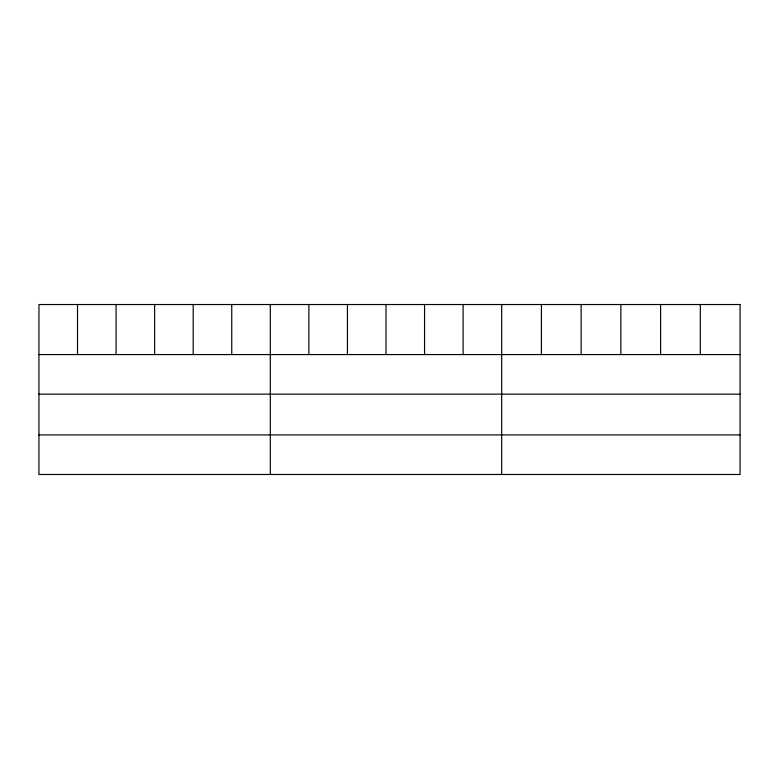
<?xml version="1.0" encoding="UTF-8"?>
<svg xmlns="http://www.w3.org/2000/svg" width="779" height="779" viewBox="0 0 779 779"><rect width="100%" height="100%" fill="white"/><g stroke="black" fill="none" stroke-linecap="round" stroke-linejoin="round"><path stroke-width="1.17" d="M38.95 354.572L740.05 354.572M38.95 394.145L740.05 394.145M38.95 434.906L740.05 434.906M700.321 304.521L700.321 354.572M660.592 304.521L660.592 354.572M620.863 304.521L620.863 354.572M581.134 304.521L581.134 354.572M541.405 304.521L541.405 354.572M501.676 304.521L501.676 474.479M463.115 304.521L463.115 354.572M424.555 304.521L424.555 354.572M385.994 304.521L385.994 354.572M347.434 304.521L347.434 354.572M308.873 304.521L308.873 354.572M270.313 304.521L270.313 474.479M231.752 304.521L231.752 354.572M193.192 304.521L193.192 354.572M154.632 304.521L154.632 354.572M116.071 304.521L116.071 354.572M77.51 304.521L77.51 354.572M740.05 304.521L38.95 304.521L38.95 474.479L740.05 474.479L740.05 304.521"/></g></svg>
